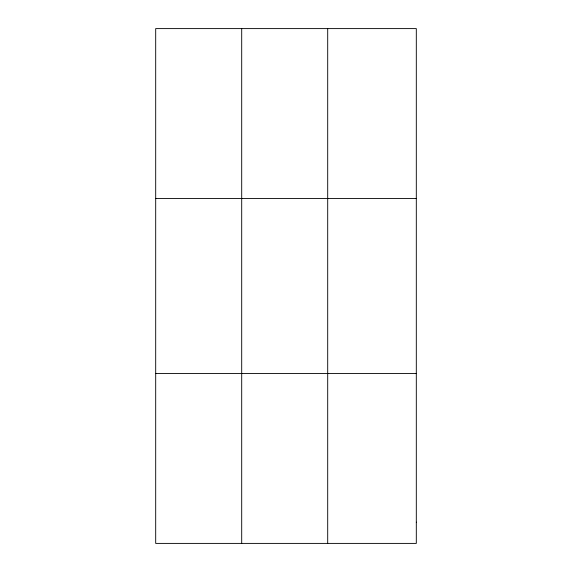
<?xml version="1.0" encoding="UTF-8"?>
<svg xmlns="http://www.w3.org/2000/svg" width="572" height="572" viewBox="0 0 572 572"><rect width="100%" height="100%" fill="white"/><g stroke="black" fill="none" stroke-linecap="round" stroke-linejoin="round"><path stroke-width="0.86" d="M241.699 28.6L241.699 543.4M327.699 28.6L327.699 543.4M155.691 198.484L416.309 198.484M155.691 373.516L416.309 373.516M416.309 522.164L416.309 543.4L155.691 543.4L155.691 28.6L416.309 28.6L416.309 522.164"/></g></svg>
